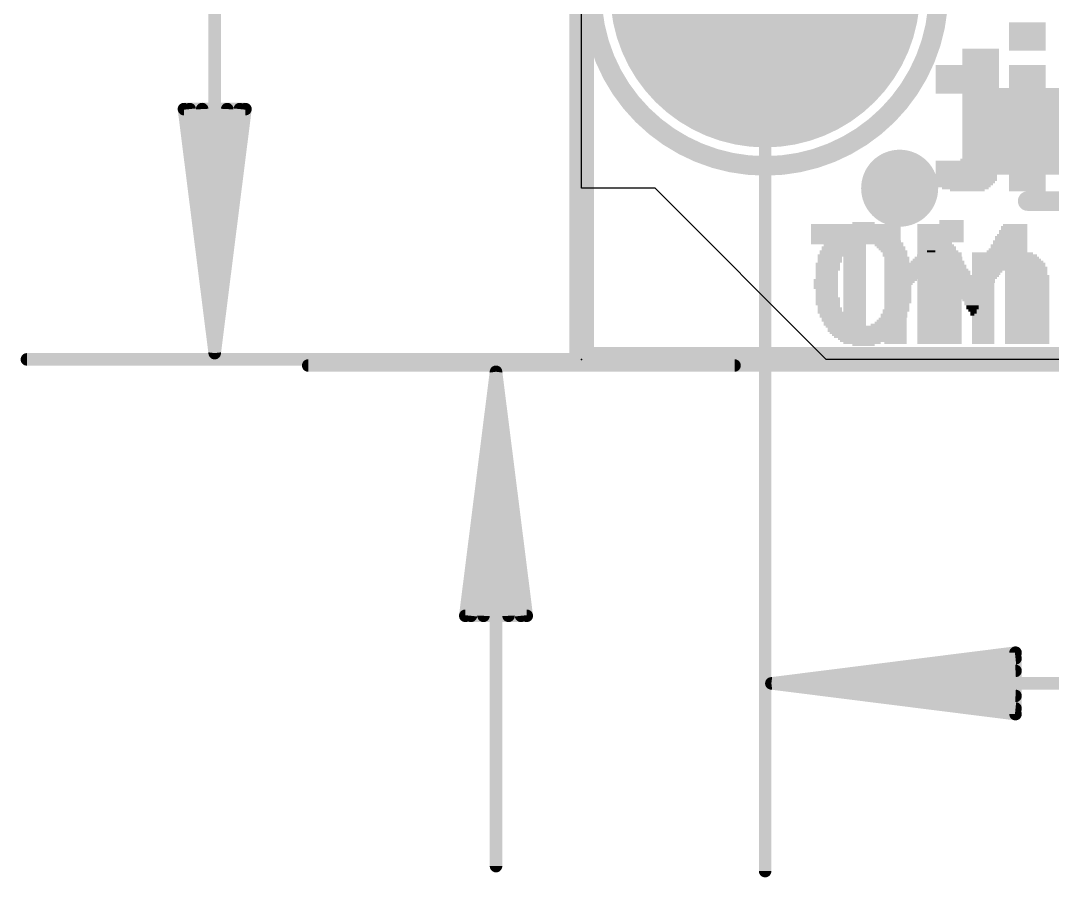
# Model space of a CAD drawing. Extents: x -13.8 to 7.7, y -19.4 to 21.7.
# Drawn here: x -13.45 to -2.73, y -19.35 to -10.45 of the extents above; entities that cross this region are included whole.
import ezdxf

# ---------------------------------------------------------------- set-up
doc = ezdxf.new("R2010")
doc.units = 0
for name, color, linetype in [('1', 12, 'CONTINUOUS'), ('16', 132, 'CONTINUOUS'), ('17', 110, 'CONTINUOUS'), ('18', 110, 'CONTINUOUS'), ('20', 53, 'CONTINUOUS'), ('200', 40, 'CONTINUOUS'), ('201', 6, 'CONTINUOUS'), ('21', 40, 'CONTINUOUS'), ('23', 53, 'CONTINUOUS'), ('47', 253, 'CONTINUOUS')]:
    doc.layers.add(name, color=color, linetype=linetype)

# ---------------------------------------------------------------- blocks, each defined once
blk = doc.blocks.new('RECT')
blk.add_solid([(-0.5, -0.5), (0.5, -0.5), (-0.5, 0.5), (0.5, 0.5)])
blk = doc.blocks.new('ROUNDP')
at = {"const_width": 0.5}
blk.add_lwpolyline([(0, -0.25, 1), (0, 0.25, 1), (0, -0.25)], format="xyb", dxfattribs=at)
blk = doc.blocks.new('ROUNDV')
at = {"const_width": 0.5}
blk.add_lwpolyline([(0, -0.25, 1), (0, 0.25, 1), (0, -0.25)], format="xyb", dxfattribs=at)

msp = doc.modelspace()

# ---------------------------------------------------------------- linework, layer by layer
at = {"layer": '1', "const_width": 0.254}
for points in [[(-7.62, 12.7), (-7.62, -13.97)], [(-7.62, -13.97), (7.62, -13.97)]]:
    msp.add_lwpolyline(points, dxfattribs=at)
at = {"layer": '1', "const_width": 0.127}
for points in [[(-7.62, -13.9065, 1), (-7.62, -14.0335)], [(-7.6835, -13.97, 1), (-7.5565, -13.97)]]:
    msp.add_lwpolyline(points, format="xyb", dxfattribs=at)
at = {"layer": '16', "const_width": 0.254}
for points in [[(-7.62, 12.7), (-7.62, -13.97)], [(-7.62, -13.97), (7.62, -13.97)]]:
    msp.add_lwpolyline(points, dxfattribs=at)
at = {"layer": '16', "const_width": 0.127}
for points in [[(-7.62, -13.9065, 1), (-7.62, -14.0335)], [(-7.6835, -13.97, 1), (-7.5565, -13.97)]]:
    msp.add_lwpolyline(points, format="xyb", dxfattribs=at)
at = {"layer": '20'}
for p, q in [((-7.62, -12.192), (-7.62, 11.43)), ((-6.858, -12.192), (-7.62, -12.192)), ((-5.08, -13.97), (-6.858, -12.192)), ((2.032, -13.97), (-5.08, -13.97))]:
    msp.add_line(p, q, dxfattribs=at)
at = {"layer": '21'}
for points, const_width in [([(-5.715, -11.96, 1), (-5.715, -8.36, 1), (-5.715, -11.96)], 0.2032), ([(-2.989, -12.2747, 1), (-2.989, -12.3763)], 0.1016)]:
    msp.add_lwpolyline(points, format="xyb", dxfattribs=dict(at, const_width=const_width))
at = {"layer": '21', "const_width": 0.2032}
msp.add_lwpolyline([(1.211, -12.3255), (-2.989, -12.3255)], dxfattribs=at)
at = {"layer": '23'}
msp.add_point((-7.62, -13.97), dxfattribs=at)
at = {"layer": '47', "const_width": 0.13}
for points in [[(-11.43, -13.905), (-11.43, 12.635)], [(-5.715, -10.16), (-5.715, -19.2855)], [(-11.43, -13.905), (-11.7492, -11.37)], [(-11.7492, -11.37), (-11.1108, -11.37)], [(-11.43, -13.905), (-11.69, -11.37)], [(-11.43, -13.905), (-11.56, -11.37)], [(-11.1108, -11.37), (-11.43, -13.905)], [(-11.3, -11.37), (-11.43, -13.905)], [(-11.17, -11.37), (-11.43, -13.905)], [(-1.651, -13.97), (-13.38, -13.97)], [(-6.0325, -14.0335), (-10.459, -14.0335)], [(-8.509, -14.0985), (-8.8282, -16.6335)], [(-8.509, -14.0985), (-8.769, -16.6335)], [(-8.509, -14.0985), (-8.639, -16.6335)], [(-8.509, -14.0985), (-8.509, -19.2335)], [(-8.1898, -16.6335), (-8.509, -14.0985)], [(-8.379, -16.6335), (-8.509, -14.0985)], [(-8.249, -16.6335), (-8.509, -14.0985)], [(-8.8282, -16.6335), (-8.1898, -16.6335)], [(-5.65, -17.3355), (-3.115, -17.0163)], [(-5.65, -17.3355), (-3.115, -17.0755)], [(-3.115, -17.0163), (-3.115, -17.6547)], [(-5.65, -17.3355), (-3.115, -17.2055)], [(-5.65, -17.3355), (5.65, -17.3355)], [(-3.115, -17.6547), (-5.65, -17.3355)], [(-3.115, -17.4655), (-5.65, -17.3355)], [(-3.115, -17.5955), (-5.65, -17.3355)]]:
    msp.add_lwpolyline(points, dxfattribs=at)
at = {"layer": '47', "const_width": 0.065}
for points in [[(-11.717, -11.3659, 1), (-11.7815, -11.3741)], [(-11.7492, -11.3375, 1), (-11.7492, -11.4025)], [(-11.6577, -11.3667, 1), (-11.7223, -11.3733)], [(-11.5275, -11.3683, 1), (-11.5925, -11.3717)], [(-11.2675, -11.3717, 1), (-11.3325, -11.3683)], [(-11.1377, -11.3733, 1), (-11.2023, -11.3667)], [(-11.0785, -11.3741, 1), (-11.143, -11.3659)], [(-11.1108, -11.4025, 1), (-11.1108, -11.3375)], [(-13.38, -13.9375, 1), (-13.38, -14.0025)], [(-11.4622, -13.9009, 1), (-11.3978, -13.9091)], [(-11.4623, -13.9017, 1), (-11.3977, -13.9083)], [(-11.4625, -13.9067, 1), (-11.3975, -13.9033)], [(-11.4625, -13.9033, 1), (-11.3975, -13.9067)], [(-11.4625, -13.905, 1), (-11.3975, -13.905)], [(-11.4623, -13.9083, 1), (-11.3977, -13.9017)], [(-11.4622, -13.9091, 1), (-11.3978, -13.9009)], [(-10.459, -14.001, 1), (-10.459, -14.066)], [(-6.0325, -14.066, 1), (-6.0325, -14.001)], [(-8.4765, -14.0985, 1), (-8.5415, -14.0985)], [(-8.4768, -14.0944, 1), (-8.5412, -14.1026)], [(-8.4765, -14.1002, 1), (-8.5415, -14.0968)], [(-8.4765, -14.0968, 1), (-8.5415, -14.1002)], [(-8.4767, -14.0952, 1), (-8.5413, -14.1018)], [(-8.4767, -14.1018, 1), (-8.5413, -14.0952)], [(-8.4768, -14.1026, 1), (-8.5412, -14.0944)], [(-8.8605, -16.6294, 1), (-8.796, -16.6376)], [(-8.8282, -16.601, 1), (-8.8282, -16.666)], [(-8.8013, -16.6302, 1), (-8.7367, -16.6368)], [(-8.6715, -16.6318, 1), (-8.6065, -16.6352)], [(-8.4115, -16.6352, 1), (-8.3465, -16.6318)], [(-8.2813, -16.6368, 1), (-8.2167, -16.6302)], [(-8.222, -16.6376, 1), (-8.1575, -16.6294)], [(-8.1898, -16.666, 1), (-8.1898, -16.601)], [(-3.0825, -17.0163, 1), (-3.1475, -17.0163)], [(-3.1109, -17.0485, 1), (-3.1191, -16.984)], [(-3.1117, -17.1078, 1), (-3.1183, -17.0432)], [(-3.1133, -17.238, 1), (-3.1167, -17.173)], [(-5.65, -17.303, 1), (-5.65, -17.368)], [(-5.6459, -17.3033, 1), (-5.6541, -17.3677)], [(-5.6517, -17.303, 1), (-5.6483, -17.368)], [(-5.6483, -17.303, 1), (-5.6517, -17.368)], [(-5.6467, -17.3032, 1), (-5.6533, -17.3678)], [(-5.6533, -17.3032, 1), (-5.6467, -17.3678)], [(-5.6541, -17.3033, 1), (-5.6459, -17.3677)], [(-3.1167, -17.498, 1), (-3.1133, -17.433)], [(-3.1183, -17.6278, 1), (-3.1117, -17.5632)], [(-3.1475, -17.6547, 1), (-3.0825, -17.6547)], [(-3.1191, -17.687, 1), (-3.1109, -17.6225)], [(-8.5415, -19.2335, 1), (-8.4765, -19.2335)], [(-5.7475, -19.2855, 1), (-5.6825, -19.2855)]]:
    msp.add_lwpolyline(points, format="xyb", dxfattribs=at)

# ---------------------------------------------------------------- block references
at = {"layer": '1', "xscale": 0.9, "yscale": 0.9}
msp.add_blockref('RECT', (-2.939, -11.6001), dxfattribs=at)
at = {"layer": '17', "xscale": 3.216, "yscale": 3.216}
msp.add_blockref('ROUNDP', (-5.715, -10.16), dxfattribs=at)
msp.add_blockref('ROUNDP', (-5.715, -10.16), dxfattribs=at)
at = {"layer": '18', "xscale": 0.8001, "yscale": 0.8001}
msp.add_blockref('ROUNDV', (-4.318, -12.192), dxfattribs=at)
msp.add_blockref('ROUNDV', (-4.318, -12.192), dxfattribs=at)
at = {"layer": '200', "yscale": 0.0212}
for p, xscale in [((-3.7798, -12.5312), 0.2539), ((-4.7742, -12.5736), 0.931), ((-4.7742, -12.5947), 0.931), ((-4.7742, -12.6159), 0.931), ((-4.7742, -12.637), 0.931), ((-3.7798, -12.5524), 0.2539), ((-3.7798, -12.5736), 0.2539), ((-3.7798, -12.5947), 0.2539), ((-3.7798, -12.6159), 0.2539), ((-3.7798, -12.637), 0.2539), ((-4.7742, -12.6582), 0.931), ((-4.7742, -12.6794), 0.931), ((-4.7742, -12.7005), 0.931), ((-4.7742, -12.7217), 0.931), ((-4.7742, -12.7428), 0.931), ((-3.7798, -12.6582), 0.2539), ((-3.7798, -12.6794), 0.2539), ((-3.7798, -12.7005), 0.2539), ((-3.7798, -12.7217), 0.2539), ((-3.7798, -12.7428), 0.2539), ((-4.7742, -12.764), 0.931), ((-4.7848, -12.7851), 0.2327), ((-4.7848, -12.8063), 0.2327), ((-4.7848, -12.8275), 0.2327), ((-4.7848, -12.8486), 0.2327), ((-3.9914, -12.8486), 0.0846), ((-3.0816, -12.8486), 0.1693), ((-4.7848, -12.8698), 0.2327), ((-4.7848, -12.8909), 0.2327), ((-4.7848, -12.9121), 0.2327), ((-4.7848, -12.9332), 0.2327), ((-4.7848, -12.9544), 0.2327), ((-4.3616, -12.8698), 0.2327), ((-4.3616, -12.8909), 0.2327), ((-4.3616, -12.9121), 0.2327), ((-4.3616, -12.9332), 0.2327), ((-4.3616, -12.9544), 0.2327), ((-4.076, -12.9544), 0.2539), ((-4.0654, -12.9332), 0.2327), ((-4.0548, -12.9121), 0.2116), ((-4.0443, -12.8909), 0.1904), ((-4.0231, -12.8698), 0.1481), ((-3.7904, -12.8698), 0.2327), ((-3.7904, -12.8909), 0.2327), ((-3.7904, -12.9121), 0.2327), ((-3.7904, -12.9332), 0.2327), ((-3.7904, -12.9544), 0.2327), ((-3.4518, -12.8698), 0.2327), ((-3.4518, -12.8909), 0.2327), ((-3.4518, -12.9121), 0.2327), ((-3.4518, -12.9332), 0.2327), ((-3.1979, -12.9544), 0.7405), ((-3.0816, -12.9332), 0.4655), ((-3.0816, -12.9121), 0.4232), ((-3.0816, -12.8909), 0.3808), ((-3.0816, -12.8698), 0.2962), ((-4.7848, -12.9756), 0.2327), ((-4.7848, -12.9967), 0.2327), ((-4.7848, -13.0179), 0.2327), ((-4.7848, -13.039), 0.2327), ((-4.7848, -13.0602), 0.2327), ((-4.2135, -12.9967), 0.529), ((-4.2135, -13.0179), 0.529), ((-4.2135, -13.039), 0.529), ((-4.2135, -13.0602), 0.529), ((-4.3616, -12.9756), 0.2327), ((-4.0866, -12.9756), 0.2751), ((-3.7904, -12.9756), 0.2327), ((-3.7904, -12.9967), 0.2327), ((-3.7904, -13.0179), 0.2327), ((-3.7904, -13.039), 0.2327), ((-3.7904, -13.0602), 0.2327), ((-3.1874, -12.9756), 0.7617), ((-3.1874, -12.9967), 0.7617), ((-3.1768, -13.0179), 0.7829), ((-3.1768, -13.039), 0.7829), ((-3.4095, -13.0602), 0.3174), ((-2.944, -13.0602), 0.3174), ((-4.7848, -13.0814), 0.2327), ((-4.7848, -13.1025), 0.2327), ((-4.7848, -13.1237), 0.2327), ((-4.7848, -13.1448), 0.2327), ((-4.7848, -13.166), 0.2327), ((-4.2135, -13.0814), 0.529), ((-4.277, -13.1025), 0.402), ((-4.2982, -13.1237), 0.3597), ((-4.3193, -13.166), 0.3174), ((-4.3087, -13.1448), 0.3385), ((-3.7904, -13.0814), 0.2327), ((-3.7904, -13.1025), 0.2327), ((-3.7904, -13.1237), 0.2327), ((-3.7904, -13.1448), 0.2327), ((-3.7904, -13.166), 0.2327), ((-3.4201, -13.0814), 0.2962), ((-3.4307, -13.1025), 0.2751), ((-3.4413, -13.1237), 0.2539), ((-3.4518, -13.1448), 0.2327), ((-3.4518, -13.166), 0.2327), ((-2.9229, -13.0814), 0.2751), ((-2.9017, -13.1025), 0.2751), ((-2.8911, -13.1237), 0.2539), ((-2.8911, -13.1448), 0.2539), ((-2.8911, -13.166), 0.2539), ((-4.7848, -13.1871), 0.2327), ((-4.7848, -13.2083), 0.2327), ((-4.7848, -13.2295), 0.2327), ((-4.7848, -13.2506), 0.2327), ((-4.7848, -13.2718), 0.2327), ((-4.7848, -13.2929), 0.2327), ((-4.3299, -13.1871), 0.2962), ((-4.3405, -13.2083), 0.2751), ((-4.3405, -13.2295), 0.2751), ((-4.3511, -13.2506), 0.2539), ((-4.3511, -13.2718), 0.2539), ((-4.3511, -13.2929), 0.2539), ((-3.7904, -13.1871), 0.2327), ((-3.7904, -13.2083), 0.2327), ((-3.7904, -13.2295), 0.2327), ((-3.7904, -13.2506), 0.2327), ((-3.7904, -13.2718), 0.2327), ((-3.7904, -13.2929), 0.2327), ((-3.4518, -13.1871), 0.2327), ((-3.4518, -13.2083), 0.2327), ((-3.4518, -13.2295), 0.2327), ((-3.4518, -13.2506), 0.2327), ((-3.4518, -13.2718), 0.2327), ((-3.4518, -13.2929), 0.2327), ((-2.8806, -13.1871), 0.2327), ((-2.8806, -13.2083), 0.2327), ((-2.8806, -13.2295), 0.2327), ((-2.8806, -13.2506), 0.2327), ((-2.8806, -13.2718), 0.2327), ((-2.8806, -13.2929), 0.2327), ((-4.7848, -13.3141), 0.2327), ((-4.7848, -13.3353), 0.2327), ((-4.7848, -13.3564), 0.2327), ((-4.7848, -13.3776), 0.2327), ((-4.7848, -13.3987), 0.2327), ((-4.3511, -13.3141), 0.2539), ((-4.3616, -13.3353), 0.2327), ((-4.3616, -13.3564), 0.2327), ((-4.3616, -13.3776), 0.2327), ((-4.3616, -13.3987), 0.2327), ((-3.7904, -13.3141), 0.2327), ((-3.7904, -13.3353), 0.2327), ((-3.7904, -13.3564), 0.2327), ((-3.7904, -13.3776), 0.2327), ((-3.7904, -13.3987), 0.2327), ((-3.4518, -13.3141), 0.2327), ((-3.4518, -13.3353), 0.2327), ((-3.4518, -13.3564), 0.2327), ((-3.4518, -13.3776), 0.2327), ((-3.4518, -13.3987), 0.2327), ((-2.8806, -13.3141), 0.2327), ((-2.8806, -13.3353), 0.2327), ((-2.8806, -13.3564), 0.2327), ((-2.8806, -13.3776), 0.2327), ((-2.8806, -13.3987), 0.2327), ((-4.7848, -13.4199), 0.2327), ((-4.7848, -13.441), 0.2327), ((-4.7848, -13.4622), 0.2327), ((-4.7848, -13.4834), 0.2327), ((-4.7848, -13.5045), 0.2327), ((-4.3616, -13.4199), 0.2327), ((-4.3616, -13.441), 0.2327), ((-4.3616, -13.4622), 0.2327), ((-4.3616, -13.4834), 0.2327), ((-4.3616, -13.5045), 0.2327), ((-3.7904, -13.4199), 0.2327), ((-3.7904, -13.441), 0.2327), ((-3.7904, -13.4622), 0.2327), ((-3.7904, -13.4834), 0.2327), ((-3.7904, -13.5045), 0.2327), ((-3.4518, -13.4199), 0.2327), ((-3.4518, -13.441), 0.2327), ((-3.4518, -13.4622), 0.2327), ((-3.4518, -13.4834), 0.2327), ((-3.4518, -13.5045), 0.2327), ((-2.8806, -13.4199), 0.2327), ((-2.8806, -13.441), 0.2327), ((-2.8806, -13.4622), 0.2327), ((-2.8806, -13.4834), 0.2327), ((-2.8806, -13.5045), 0.2327), ((-4.7848, -13.5257), 0.2327), ((-4.7848, -13.5468), 0.2327), ((-4.7848, -13.568), 0.2327), ((-4.7848, -13.5892), 0.2327), ((-4.7848, -13.6103), 0.2327), ((-4.3616, -13.5257), 0.2327), ((-4.3616, -13.5468), 0.2327), ((-4.3616, -13.568), 0.2327), ((-4.3616, -13.5892), 0.2327), ((-4.3616, -13.6103), 0.2327), ((-3.7904, -13.5257), 0.2327), ((-3.7904, -13.5468), 0.2327), ((-3.7904, -13.568), 0.2327), ((-3.7904, -13.5892), 0.2327), ((-3.7904, -13.6103), 0.2327), ((-3.4518, -13.5257), 0.2327), ((-3.4518, -13.5468), 0.2327), ((-3.4518, -13.568), 0.2327), ((-3.4518, -13.5892), 0.2327), ((-3.4518, -13.6103), 0.2327), ((-2.8806, -13.5257), 0.2327), ((-2.8806, -13.5468), 0.2327), ((-2.8806, -13.568), 0.2327), ((-2.8806, -13.5892), 0.2327), ((-2.8806, -13.6103), 0.2327), ((-4.7848, -13.6315), 0.2327), ((-4.7848, -13.6526), 0.2327), ((-4.7848, -13.6738), 0.2327), ((-4.7848, -13.6949), 0.2327), ((-4.7848, -13.7161), 0.2327), ((-4.3616, -13.6315), 0.2327), ((-4.3616, -13.6526), 0.2327), ((-4.3616, -13.6738), 0.2327), ((-4.3616, -13.6949), 0.2327), ((-4.3616, -13.7161), 0.2327), ((-3.7904, -13.6315), 0.2327), ((-3.7904, -13.6526), 0.2327), ((-3.7904, -13.6738), 0.2327), ((-3.7904, -13.6949), 0.2327), ((-3.7904, -13.7161), 0.2327), ((-3.4518, -13.6315), 0.2327), ((-3.4518, -13.6526), 0.2327), ((-3.4518, -13.6738), 0.2327), ((-3.4518, -13.6949), 0.2327), ((-3.4518, -13.7161), 0.2327), ((-2.8806, -13.6315), 0.2327), ((-2.8806, -13.6526), 0.2327), ((-2.8806, -13.6738), 0.2327), ((-2.8806, -13.6949), 0.2327), ((-2.8806, -13.7161), 0.2327), ((-4.7848, -13.7373), 0.2327), ((-4.7848, -13.7584), 0.2327), ((-4.7848, -13.7796), 0.2327), ((-4.7848, -13.8007), 0.2327), ((-4.3616, -13.7373), 0.2327), ((-4.3616, -13.7584), 0.2327), ((-4.3616, -13.7796), 0.2327), ((-4.3616, -13.8007), 0.2327), ((-3.7904, -13.7373), 0.2327), ((-3.7904, -13.7584), 0.2327), ((-3.7904, -13.7796), 0.2327), ((-3.7904, -13.8007), 0.2327), ((-3.4518, -13.7373), 0.2327), ((-3.4518, -13.7584), 0.2327), ((-3.4518, -13.7796), 0.2327), ((-3.4518, -13.8007), 0.2327), ((-2.8806, -13.7373), 0.2327), ((-2.8806, -13.7584), 0.2327), ((-2.8806, -13.7796), 0.2327), ((-2.8806, -13.8007), 0.2327)]:
    msp.add_blockref('RECT', p, dxfattribs=dict(at, xscale=xscale))
at = {"layer": '201', "yscale": 0.0212, "rotation": 180}
for p, xscale in [((-2.9908, -10.4789), 0.3809), ((-2.9908, -10.5001), 0.3809), ((-2.9908, -10.5212), 0.3809), ((-2.9908, -10.5424), 0.3809), ((-2.9908, -10.5635), 0.3809), ((-2.9908, -10.5847), 0.3809), ((-2.9908, -10.6058), 0.3809), ((-2.9908, -10.627), 0.3809), ((-2.9908, -10.6482), 0.3809), ((-2.9908, -10.6693), 0.3809), ((-2.9908, -10.6905), 0.3809), ((-2.9908, -10.7116), 0.3809), ((-3.4775, -10.754), 0.3808), ((-3.4775, -10.7751), 0.3808), ((-3.4775, -10.7963), 0.3808), ((-3.4775, -10.8174), 0.3808), ((-2.9908, -10.7328), 0.3809), ((-2.9908, -10.754), 0.3809), ((-3.615, -10.9232), 0.6559), ((-3.4775, -10.8386), 0.3808), ((-3.4775, -10.8597), 0.3808), ((-3.4775, -10.8809), 0.3808), ((-3.4775, -10.9021), 0.3808), ((-2.9908, -10.9232), 0.3809), ((-3.615, -10.9444), 0.6559), ((-3.615, -10.9655), 0.6559), ((-3.615, -10.9867), 0.6559), ((-3.615, -11.0079), 0.6559), ((-3.615, -11.029), 0.6559), ((-2.9908, -10.9444), 0.3809), ((-2.9908, -10.9655), 0.3809), ((-2.9908, -10.9867), 0.3809), ((-2.9908, -11.0079), 0.3809), ((-2.9908, -11.029), 0.3809), ((-3.615, -11.0502), 0.6559), ((-3.615, -11.0713), 0.6559), ((-3.615, -11.0925), 0.6559), ((-3.615, -11.1136), 0.6559), ((-3.615, -11.1348), 0.6559), ((-2.9908, -11.0502), 0.3809), ((-2.9908, -11.0713), 0.3809), ((-2.9908, -11.0925), 0.3809), ((-2.9908, -11.1136), 0.3809), ((-2.9908, -11.1348), 0.3809), ((-3.615, -11.156), 0.6559), ((-3.615, -11.1771), 0.6559), ((-3.615, -11.1983), 0.6559), ((-3.4775, -11.2194), 0.3808), ((-3.4775, -11.2406), 0.3808), ((-2.9908, -11.156), 0.3809), ((-2.9908, -11.1771), 0.3809), ((-2.9908, -11.1983), 0.3809), ((-2.9908, -11.2194), 0.3809), ((-2.9908, -11.2406), 0.3809), ((-3.4775, -11.2618), 0.3808), ((-3.4775, -11.2829), 0.3808), ((-3.4775, -11.3041), 0.3808), ((-3.4775, -11.3252), 0.3808), ((-3.4775, -11.3464), 0.3808), ((-2.9908, -11.2618), 0.3809), ((-2.9908, -11.2829), 0.3809), ((-2.9908, -11.3041), 0.3809), ((-2.9908, -11.3252), 0.3809), ((-2.9908, -11.3464), 0.3809), ((-3.4775, -11.3675), 0.3808), ((-3.4775, -11.3887), 0.3808), ((-3.4775, -11.4099), 0.3808), ((-3.4775, -11.431), 0.3808), ((-3.4775, -11.4522), 0.3808), ((-2.9908, -11.3675), 0.3809), ((-2.9908, -11.3887), 0.3809), ((-2.9908, -11.4099), 0.3809), ((-2.9908, -11.431), 0.3809), ((-2.9908, -11.4522), 0.3809), ((-3.4775, -11.4733), 0.3808), ((-3.4775, -11.4945), 0.3808), ((-3.4775, -11.5156), 0.3808), ((-3.4775, -11.5368), 0.3808), ((-3.4775, -11.558), 0.3808), ((-3.4775, -11.5791), 0.3808), ((-2.9908, -11.4733), 0.3809), ((-2.9908, -11.4945), 0.3809), ((-2.9908, -11.5156), 0.3809), ((-2.9908, -11.5368), 0.3809), ((-2.9908, -11.558), 0.3809), ((-2.9908, -11.5791), 0.3809), ((-3.4775, -11.6003), 0.3808), ((-3.4775, -11.6214), 0.3808), ((-3.4775, -11.6426), 0.3808), ((-3.4775, -11.6638), 0.3808), ((-3.4775, -11.6849), 0.3808), ((-2.9908, -11.6003), 0.3809), ((-2.9908, -11.6214), 0.3809), ((-2.9908, -11.6426), 0.3809), ((-2.9908, -11.6638), 0.3809), ((-2.9908, -11.6849), 0.3809), ((-3.4775, -11.7061), 0.3808), ((-3.4775, -11.7272), 0.3808), ((-3.4775, -11.7484), 0.3808), ((-3.4775, -11.7695), 0.3808), ((-3.4775, -11.7907), 0.3808), ((-2.9908, -11.7061), 0.3809), ((-2.9908, -11.7272), 0.3809), ((-2.9908, -11.7484), 0.3809), ((-2.9908, -11.7695), 0.3809), ((-2.9908, -11.7907), 0.3809), ((-3.4881, -11.8965), 0.402), ((-3.4775, -11.8119), 0.3808), ((-3.4775, -11.833), 0.3808), ((-3.4775, -11.8542), 0.3808), ((-3.4775, -11.8753), 0.3808), ((-2.9908, -11.8119), 0.3809), ((-2.9908, -11.833), 0.3809), ((-2.9908, -11.8542), 0.3809), ((-2.9908, -11.8753), 0.3809), ((-2.9908, -11.8965), 0.3809), ((-3.615, -11.9177), 0.6559), ((-3.615, -11.9388), 0.6559), ((-3.615, -11.96), 0.6559), ((-3.615, -11.9811), 0.6559), ((-3.615, -12.0023), 0.6559), ((-2.9908, -11.9177), 0.3809), ((-2.9908, -11.9388), 0.3809), ((-2.9908, -11.96), 0.3809), ((-2.9908, -11.9811), 0.3809), ((-2.9908, -12.0023), 0.3809), ((-3.615, -12.0234), 0.6559), ((-3.6256, -12.0446), 0.6347), ((-3.6256, -12.0658), 0.6347), ((-3.6256, -12.0869), 0.6347), ((-3.6256, -12.1081), 0.6347), ((-2.9908, -12.0234), 0.3809), ((-2.9908, -12.0446), 0.3809), ((-2.9908, -12.0658), 0.3809), ((-2.9908, -12.0869), 0.3809), ((-2.9908, -12.1081), 0.3809), ((-3.6362, -12.1292), 0.6136), ((-3.6573, -12.1716), 0.5713), ((-3.6467, -12.1504), 0.5924), ((-3.6362, -12.1927), 0.4866), ((-3.615, -12.2139), 0.3597), ((-2.9908, -12.1292), 0.3809), ((-2.9908, -12.1504), 0.3809), ((-2.9908, -12.1716), 0.3809), ((-2.9908, -12.1927), 0.3809), ((-2.9908, -12.2139), 0.3809), ((-4.7046, -12.637), 0.5924), ((-4.6941, -12.6159), 0.529), ((-4.7046, -12.5947), 0.4655), ((-4.7046, -12.5736), 0.3808), ((-4.6941, -12.5524), 0.2327), ((-4.0064, -12.5736), 0.2539), ((-3.9959, -12.5947), 0.2751), ((-3.9959, -12.6159), 0.2751), ((-3.9853, -12.637), 0.2962), ((-3.1389, -12.637), 0.2962), ((-3.1284, -12.5947), 0.2751), ((-3.1284, -12.6159), 0.2751), ((-3.1178, -12.5736), 0.2539), ((-4.6941, -12.7428), 0.7829), ((-4.6941, -12.7217), 0.7405), ((-4.7046, -12.7005), 0.7194), ((-4.7046, -12.6794), 0.6771), ((-4.7046, -12.6582), 0.6347), ((-3.9853, -12.6582), 0.2962), ((-3.9747, -12.6794), 0.3174), ((-3.9641, -12.7005), 0.3385), ((-3.9641, -12.7217), 0.3385), ((-3.9535, -12.7428), 0.3597), ((-3.1707, -12.7428), 0.3597), ((-3.1601, -12.7005), 0.3385), ((-3.1601, -12.7217), 0.3385), ((-3.1495, -12.6794), 0.3174), ((-3.1389, -12.6582), 0.2962), ((-5.0114, -12.8486), 0.2751), ((-4.9903, -12.8275), 0.2751), ((-4.9797, -12.8063), 0.2962), ((-4.9374, -12.764), 0.3385), ((-4.9586, -12.7851), 0.2962), ((-4.4508, -12.764), 0.3385), ((-4.4296, -12.7851), 0.2962), ((-4.4084, -12.8063), 0.2962), ((-4.3979, -12.8275), 0.2751), ((-4.3767, -12.8486), 0.2751), ((-3.9535, -12.764), 0.3597), ((-3.943, -12.7851), 0.3809), ((-3.9324, -12.8063), 0.402), ((-3.9324, -12.8275), 0.402), ((-3.9218, -12.8486), 0.4232), ((-3.2024, -12.8486), 0.4232), ((-3.1918, -12.8275), 0.402), ((-3.1813, -12.7851), 0.3808), ((-3.1813, -12.8063), 0.3808), ((-3.1707, -12.764), 0.3597), ((-5.0326, -12.8909), 0.2751), ((-5.0432, -12.9121), 0.2539), ((-5.0432, -12.9332), 0.2539), ((-5.0432, -12.9544), 0.2539), ((-5.022, -12.8698), 0.2539), ((-4.3661, -12.8698), 0.2539), ((-4.3661, -12.8909), 0.2539), ((-4.345, -12.9121), 0.2539), ((-4.345, -12.9332), 0.2539), ((-4.345, -12.9544), 0.2539), ((-3.9218, -12.8698), 0.4232), ((-3.9112, -12.8909), 0.4443), ((-3.9006, -12.9121), 0.4655), ((-3.9006, -12.9332), 0.4655), ((-3.8901, -12.9544), 0.4866), ((-3.2342, -12.9544), 0.4866), ((-3.2236, -12.9332), 0.4655), ((-3.213, -12.8909), 0.4443), ((-3.213, -12.9121), 0.4443), ((-3.2024, -12.8698), 0.4232), ((-5.0643, -12.9756), 0.2539), ((-5.0643, -12.9967), 0.2539), ((-5.0643, -13.0179), 0.2539), ((-5.0643, -13.039), 0.2539), ((-5.0749, -13.0602), 0.2327), ((-4.3238, -12.9967), 0.2539), ((-4.3238, -13.0179), 0.2539), ((-4.3238, -13.039), 0.2539), ((-4.3238, -13.0602), 0.2539), ((-4.3344, -12.9756), 0.2327), ((-3.8901, -12.9756), 0.4866), ((-4.017, -12.9967), 0.2327), ((-4.017, -13.0179), 0.2327), ((-4.017, -13.039), 0.2327), ((-4.017, -13.0602), 0.2327), ((-3.7525, -12.9967), 0.2539), ((-3.7525, -13.0179), 0.2539), ((-3.7208, -13.0602), 0.2751), ((-3.7314, -13.039), 0.2539), ((-3.4034, -13.0602), 0.2751), ((-3.3928, -13.039), 0.2539), ((-3.3717, -13.0179), 0.2539), ((-3.2447, -12.9967), 0.5078), ((-3.2342, -12.9756), 0.4866), ((-3.1072, -13.0179), 0.2327), ((-3.1072, -13.039), 0.2327), ((-3.1072, -13.0602), 0.2327), ((-5.0855, -13.1448), 0.2539), ((-5.0855, -13.166), 0.2539), ((-5.0749, -13.0814), 0.2327), ((-5.0749, -13.1025), 0.2327), ((-5.0749, -13.1237), 0.2327), ((-4.3132, -13.0814), 0.2327), ((-4.3132, -13.1025), 0.2327), ((-4.3132, -13.1237), 0.2327), ((-4.3132, -13.1448), 0.2327), ((-4.3132, -13.166), 0.2327), ((-4.017, -13.0814), 0.2327), ((-4.017, -13.1025), 0.2327), ((-4.017, -13.1237), 0.2327), ((-4.017, -13.1448), 0.2327), ((-4.017, -13.166), 0.2327), ((-3.7102, -13.0814), 0.2539), ((-3.5515, -13.1025), 0.529), ((-3.5621, -13.1237), 0.5078), ((-3.5621, -13.1448), 0.4655), ((-3.5515, -13.166), 0.4443), ((-3.414, -13.0814), 0.2539), ((-3.1072, -13.0814), 0.2327), ((-3.1072, -13.1025), 0.2327), ((-3.1072, -13.1237), 0.2327), ((-3.1072, -13.1448), 0.2327), ((-3.1072, -13.166), 0.2327), ((-5.0855, -13.1871), 0.2539), ((-5.0855, -13.2083), 0.2539), ((-5.0855, -13.2295), 0.2539), ((-5.0749, -13.2506), 0.2327), ((-5.0749, -13.2718), 0.2327), ((-5.0749, -13.2929), 0.2327), ((-4.3132, -13.1871), 0.2327), ((-4.3132, -13.2083), 0.2327), ((-4.3132, -13.2295), 0.2327), ((-4.3132, -13.2506), 0.2327), ((-4.3132, -13.2718), 0.2327), ((-4.3132, -13.2929), 0.2327), ((-4.017, -13.1871), 0.2327), ((-4.017, -13.2083), 0.2327), ((-4.017, -13.2295), 0.2327), ((-4.017, -13.2506), 0.2327), ((-4.017, -13.2718), 0.2327), ((-4.017, -13.2929), 0.2327), ((-3.5621, -13.1871), 0.4232), ((-3.5515, -13.2083), 0.402), ((-3.5621, -13.2295), 0.3808), ((-3.5621, -13.2506), 0.3385), ((-3.5515, -13.2718), 0.3174), ((-3.5621, -13.2929), 0.2962), ((-3.1072, -13.1871), 0.2327), ((-3.1072, -13.2083), 0.2327), ((-3.1072, -13.2295), 0.2327), ((-3.1072, -13.2506), 0.2327), ((-3.1072, -13.2718), 0.2327), ((-3.1072, -13.2929), 0.2327), ((-5.0749, -13.3141), 0.2327), ((-5.0643, -13.3353), 0.2539), ((-5.0643, -13.3564), 0.2539), ((-5.0643, -13.3776), 0.2539), ((-5.0643, -13.3987), 0.2539), ((-4.3238, -13.3141), 0.2539), ((-4.3238, -13.3353), 0.2539), ((-4.3238, -13.3564), 0.2539), ((-4.3238, -13.3776), 0.2539), ((-4.3344, -13.3987), 0.2327), ((-4.017, -13.3141), 0.2327), ((-4.017, -13.3353), 0.2327), ((-4.017, -13.3564), 0.2327), ((-4.017, -13.3776), 0.2327), ((-4.017, -13.3987), 0.2327), ((-3.5515, -13.3141), 0.2751), ((-3.5621, -13.3353), 0.2539), ((-3.5621, -13.3564), 0.2116), ((-3.5515, -13.3776), 0.1904), ((-3.5621, -13.3987), 0.1693), ((-3.1072, -13.3141), 0.2327), ((-3.1072, -13.3353), 0.2327), ((-3.1072, -13.3564), 0.2327), ((-3.1072, -13.3776), 0.2327), ((-3.1072, -13.3987), 0.2327), ((-5.0326, -13.4834), 0.2751), ((-5.0538, -13.4199), 0.2327), ((-5.0432, -13.441), 0.2539), ((-5.0432, -13.4622), 0.2539), ((-5.022, -13.5045), 0.2539), ((-4.3767, -13.5045), 0.2751), ((-4.3555, -13.4622), 0.2751), ((-4.3661, -13.4834), 0.2539), ((-4.345, -13.4199), 0.2539), ((-4.345, -13.441), 0.2539), ((-4.017, -13.4199), 0.2327), ((-4.017, -13.441), 0.2327), ((-4.017, -13.4622), 0.2327), ((-4.017, -13.4834), 0.2327), ((-4.017, -13.5045), 0.2327), ((-3.5621, -13.4199), 0.127), ((-3.5621, -13.441), 0.127), ((-3.5621, -13.4622), 0.0846), ((-3.5515, -13.4834), 0.0635), ((-3.5621, -13.5045), 0.0423), ((-3.1072, -13.4199), 0.2327), ((-3.1072, -13.441), 0.2327), ((-3.1072, -13.4622), 0.2327), ((-3.1072, -13.4834), 0.2327), ((-3.1072, -13.5045), 0.2327), ((-5.0114, -13.5257), 0.2751), ((-4.9903, -13.5468), 0.2751), ((-4.9797, -13.568), 0.2962), ((-4.9586, -13.5892), 0.2962), ((-4.9374, -13.6103), 0.3385), ((-4.4508, -13.6103), 0.3385), ((-4.4296, -13.5892), 0.2962), ((-4.4084, -13.568), 0.2962), ((-4.3979, -13.5468), 0.2751), ((-4.3767, -13.5257), 0.2751), ((-4.017, -13.5257), 0.2327), ((-4.017, -13.5468), 0.2327), ((-4.017, -13.568), 0.2327), ((-4.017, -13.5892), 0.2327), ((-4.017, -13.6103), 0.2327), ((-3.1072, -13.5257), 0.2327), ((-3.1072, -13.5468), 0.2327), ((-3.1072, -13.568), 0.2327), ((-3.1072, -13.5892), 0.2327), ((-3.1072, -13.6103), 0.2327), ((-4.6941, -13.6315), 0.7829), ((-4.6941, -13.6526), 0.7405), ((-4.6941, -13.6738), 0.7405), ((-4.6941, -13.6949), 0.6982), ((-4.6941, -13.7161), 0.6559), ((-4.017, -13.6315), 0.2327), ((-4.017, -13.6526), 0.2327), ((-4.017, -13.6738), 0.2327), ((-4.017, -13.6949), 0.2327), ((-4.017, -13.7161), 0.2327), ((-3.1072, -13.6315), 0.2327), ((-3.1072, -13.6526), 0.2327), ((-3.1072, -13.6738), 0.2327), ((-3.1072, -13.6949), 0.2327), ((-3.1072, -13.7161), 0.2327), ((-4.6941, -13.7373), 0.6136), ((-4.6941, -13.7584), 0.529), ((-4.6941, -13.7796), 0.4866), ((-4.6941, -13.8007), 0.3597), ((-4.6941, -13.8219), 0.2327), ((-4.017, -13.7373), 0.2327), ((-4.017, -13.7584), 0.2327), ((-4.017, -13.7796), 0.2327), ((-4.017, -13.8007), 0.2327), ((-3.1072, -13.7373), 0.2327), ((-3.1072, -13.7584), 0.2327), ((-3.1072, -13.7796), 0.2327), ((-3.1072, -13.8007), 0.2327)]:
    msp.add_blockref('RECT', p, dxfattribs=dict(at, xscale=xscale))

doc.saveas('drawing.dxf')
